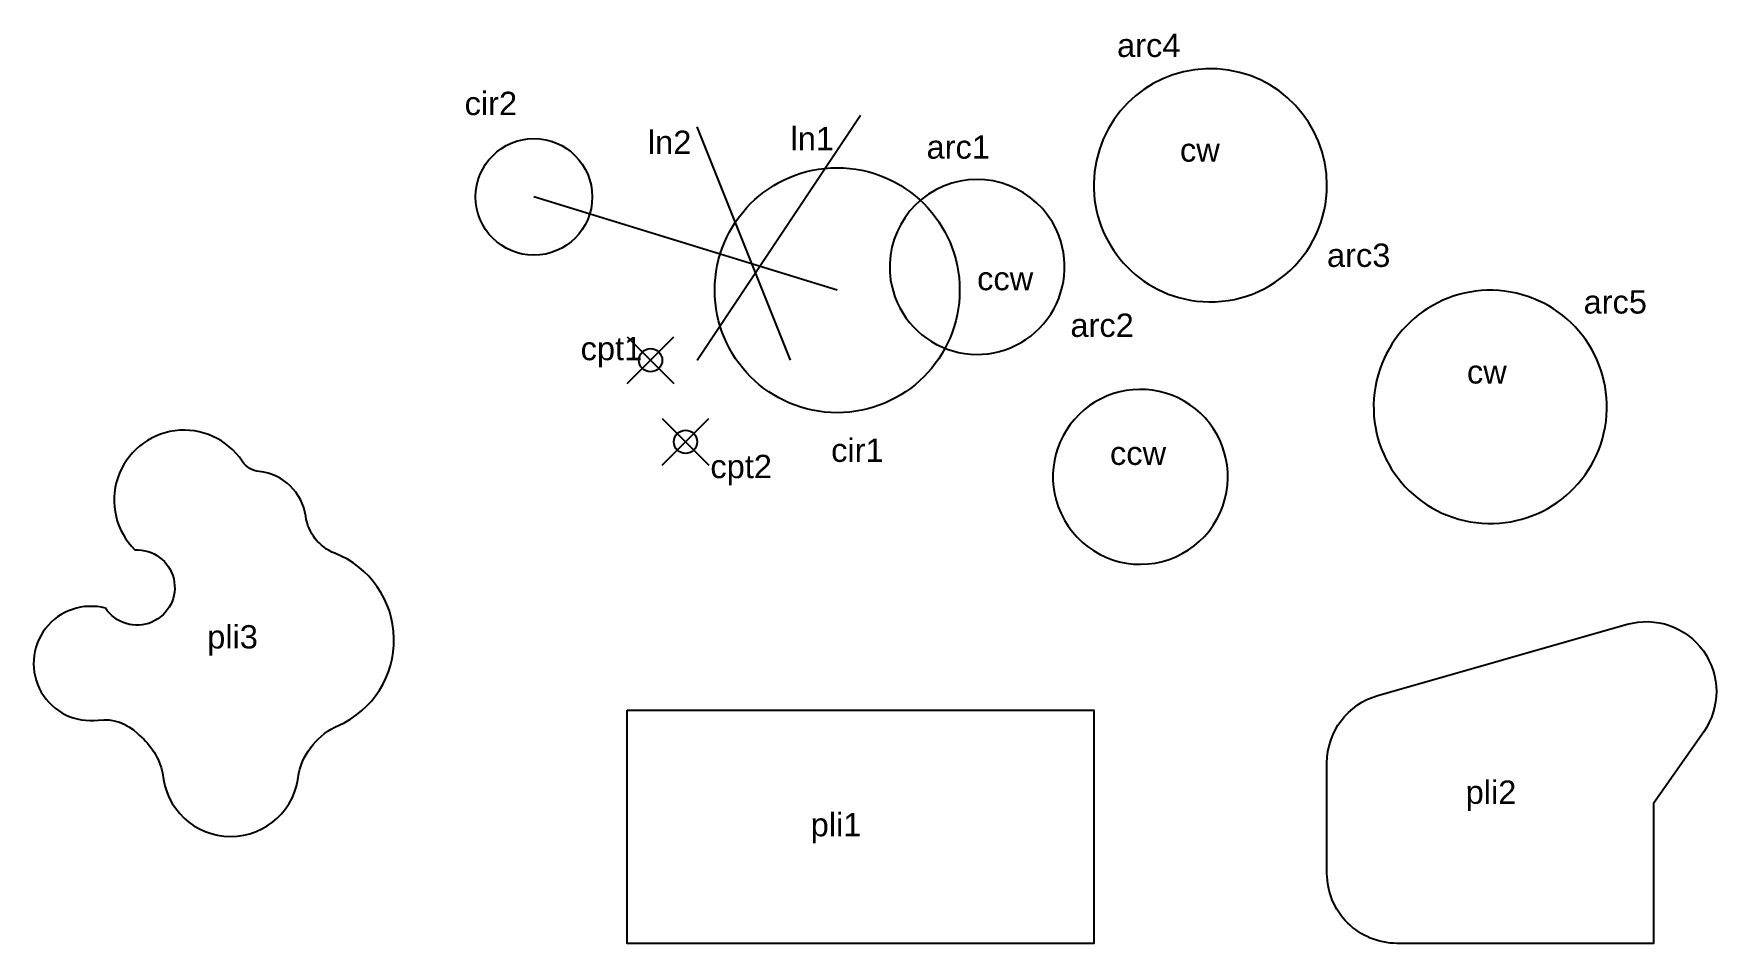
# Model space of a CAD drawing. Header units: millimetres. Extents: x -25.4 to 46.7, y -20 to 19.
import ezdxf

# ---------------------------------------------------------------- set-up
doc = ezdxf.new("R2010")
doc.units = ezdxf.units.MM
doc.header["$PDMODE"] = 35
doc.layers.get('0').update_dxf_attribs({"lineweight": 25})
doc.styles.add('textstyle11', font='')
doc.styles.add('textstyle12', font='')
doc.styles.add('textstyle13', font='')
doc.styles.add('textstyle14', font='')
doc.styles.add('textstyle15', font='')
doc.styles.add('textstyle16', font='')
doc.styles.add('textstyle17', font='')
doc.styles.add('textstyle18', font='')
doc.styles.add('textstyle19', font='')
doc.styles.add('textstyle20', font='')
doc.styles.add('textstyle21', font='')
doc.styles.add('textstyle22', font='')
doc.styles.add('textstyle23', font='')
doc.styles.add('textstyle24', font='')
doc.styles.add('textstyle25', font='')
doc.styles.add('textstyle26', font='')
doc.styles.add('textstyle27', font='')
doc.styles.add('textstyle28', font='')
doc.styles.get('textstyle11').set_extended_font_data('Arial')
doc.styles.get('textstyle12').set_extended_font_data('Arial')
doc.styles.get('textstyle13').set_extended_font_data('Arial')
doc.styles.get('textstyle14').set_extended_font_data('Arial')
doc.styles.get('textstyle15').set_extended_font_data('Arial')
doc.styles.get('textstyle16').set_extended_font_data('Arial')
doc.styles.get('textstyle17').set_extended_font_data('Arial')
doc.styles.get('textstyle18').set_extended_font_data('Arial')
doc.styles.get('textstyle19').set_extended_font_data('Arial')
doc.styles.get('textstyle20').set_extended_font_data('Arial')
doc.styles.get('textstyle21').set_extended_font_data('Arial')
doc.styles.get('textstyle22').set_extended_font_data('Arial')
doc.styles.get('textstyle23').set_extended_font_data('Arial')
doc.styles.get('textstyle24').set_extended_font_data('Arial')
doc.styles.get('textstyle25').set_extended_font_data('Arial')
doc.styles.get('textstyle26').set_extended_font_data('Arial')
doc.styles.get('textstyle27').set_extended_font_data('Arial')
doc.styles.get('textstyle28').set_extended_font_data('Arial')

msp = doc.modelspace()

# ---------------------------------------------------------------- linework, layer by layer
for p, q in [((3, 5), (10, 15.5)), ((7, 5), (3, 15)), ((9, 8), (-4, 12))]:
    msp.add_line(p, q)
at = {"flags": 128}
for points in [[(-12.536, -3.277, -0.270816), (-13.785, -1.692, 0.345619), (-15.774, 0.225, -0.223919), (-16.504, 0.665, 1.107163), (-21.108, -3.134, -1.729933), (-22.366, -5.634, 1.21878), (-22.679, -10.428, -0.233618), (-21.001, -10.999, 0.022007), (-20.91, -11.083, -0.161397), (-19.92, -12.69, 0.932644), (-14.083, -12.7, -0.233705), (-12.38, -10.657, 0.665973), (-12.536, -3.277)], [(32.176, -9.378), (42.868, -6.323, -0.706321), (46.15, -10.928), (44, -14), (44, -20), (33, -20, -0.414214), (30, -17), (30, -12.263, -0.33486), (32.176, -9.378)]]:
    msp.add_lwpolyline(points, format="xyb", close=True, dxfattribs=at)
msp.add_lwpolyline([(0, -10), (20, -10), (20, -20), (0, -20)], close=True, dxfattribs=at)
for centre, radius in [((-4, 12), 2.5), ((9, 8), 5.25)]:
    msp.add_circle(centre, radius)
at = {"color": 2, "true_color": 0xffff00}
for centre, start in [((25, 12.5), 0), ((37, 3), 350)]:
    msp.add_arc(centre, 5, start, 260, dxfattribs=at)
at = {"color": 7}
for centre, start in [((15, 9), 25), ((22, 0), 350)]:
    msp.add_arc(centre, 3.75, start, 200, dxfattribs=at)
at = {"color": 4, "true_color": 0x00ffff}
for centre, end in [((25, 12.5), 0), ((37, 3), 350)]:
    msp.add_arc(centre, 5, 260, end, dxfattribs=at)
at = {"color": 5, "true_color": 0x0000ff}
for centre, end in [((15, 9), 25), ((22, 0), 350)]:
    msp.add_arc(centre, 3.75, 200, end, dxfattribs=at)
for p in [(1, 5), (2.5, 1.5)]:
    msp.add_point(p, dxfattribs=at)

# ---------------------------------------------------------------- texts
at = {"char_height": 1, "attachment_point": 1}
for s, insert, style in [('arc4', (21, 19), 'textstyle20'), ('cir2', (-6.973, 16.51), 'textstyle28'), ('ln2', (0.884, 14.842), 'textstyle14'), ('ln1', (7, 15), 'textstyle13'), ('arc1', (12.832, 14.641), 'textstyle12'), ('cw', (23.697, 14.511), 'textstyle23'), ('arc3', (30, 10), 'textstyle19'), ('ccw', (15, 9), 'textstyle22'), ('arc5', (41, 8), 'textstyle25'), ('arc2', (19, 7), 'textstyle15'), ('cpt1', (-2, 6), 'textstyle11'), ('cw', (36, 5), 'textstyle24'), ('cir1', (8.741, 1.641), 'textstyle27'), ('cpt2', (3.563, 0.944), 'textstyle26'), ('ccw', (20.697, 1.511), 'textstyle21'), ('pli3', (-18.009, -6.359), 'textstyle18'), ('pli2', (35.944, -13.019), 'textstyle17'), ('pli1', (7.863, -14.411), 'textstyle16')]:
    msp.add_mtext(s, dxfattribs=dict(at, insert=insert, style=style))

doc.saveas('drawing.dxf')
